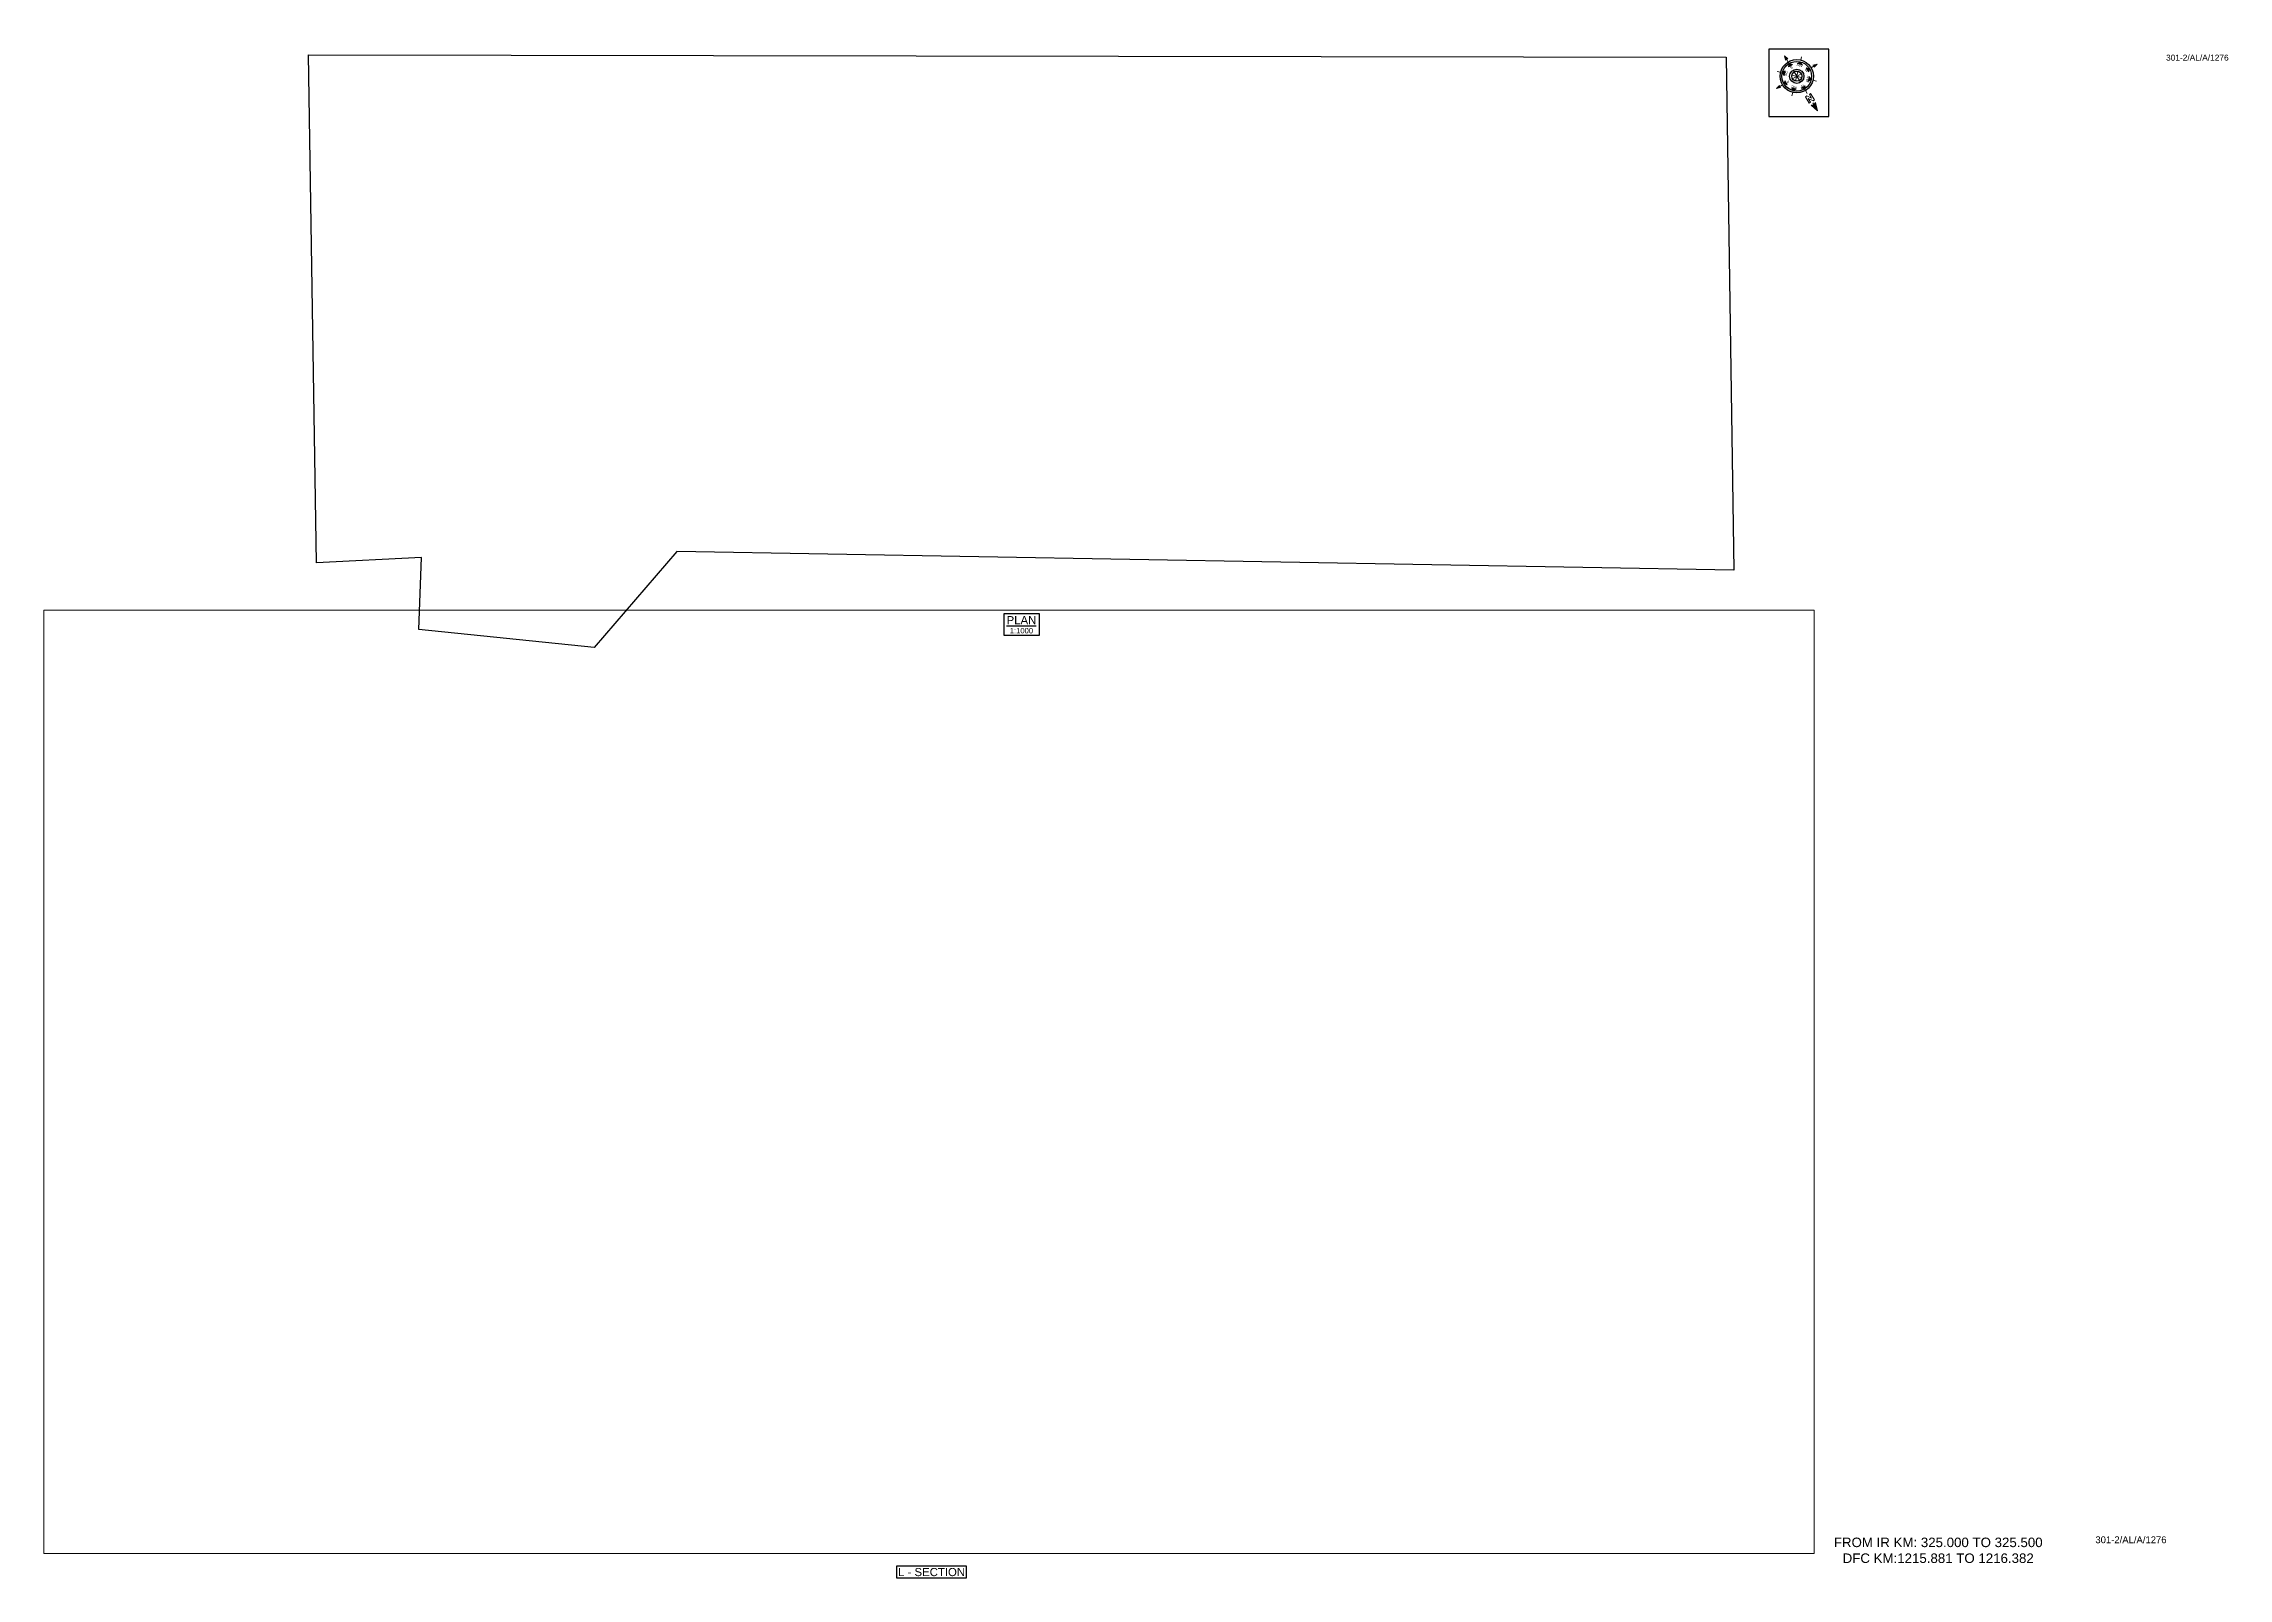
# Paper-space layout '1276' of a CAD drawing. Header units: metres. Extents: x 18 to 823, y 16 to 581.
import ezdxf
from ezdxf.enums import TextEntityAlignment as Align

# ---------------------------------------------------------------- set-up
doc = ezdxf.new("R2010")
doc.units = ezdxf.units.M
doc.header["$MEASUREMENT"] = 0
doc.layers.get('Defpoints').update_dxf_attribs({"color": 5})
doc.layers.add('title', color=7, linetype='Continuous')
doc.styles.get("Standard").update_dxf_attribs({"font": 'arial.ttf'})
doc.styles.add('Style-Arial', font='arial.ttf')

# ---------------------------------------------------------------- blocks, each defined once
blk = doc.blocks.new('N')
for points in [[(0, 8.41), (-0.49, 6.68), (0, 6.93)], [(0.49, 6.68), (0, 6.93), (0, 8.41)], [(-4.93, 0), (-4.07, 0.25), (-4.19, 0)], [(-4.07, -0.25), (-4.19, 0), (-4.93, 0)], [(-3.08, 0), (-2.59, 0.49), (-2.59, -0.49)], [(-2.18, 2.18), (-1.48, 2.18), (-2.18, 1.48)], [(0, 3.08), (0.49, 2.59), (-0.49, 2.59)], [(2.18, 2.18), (2.18, 1.48), (1.48, 2.18)], [(3.08, 0), (2.59, -0.49), (2.59, 0.49)], [(4.07, 0.25), (4.19, 0), (4.93, 0)], [(4.93, 0), (4.07, -0.25), (4.19, 0)], [(-2.18, -2.18), (-2.18, -1.48), (-1.48, -2.18)], [(0, -3.08), (-0.49, -2.59), (0.49, -2.59)], [(0, -4.93), (-0.25, -4.07), (0, -4.19)], [(0.25, -4.07), (0, -4.19), (0, -4.93)], [(2.18, -2.18), (1.48, -2.18), (2.18, -1.48)]]:
    blk.add_hatch(color=7).paths.add_polyline_path(points, flags=0)
h = blk.add_hatch(color=7)
h.paths.add_polyline_path([(0, -3.08), (0, -3.46, 1), (0, 3.46), (0, 3.08, -1)])
h.paths.add_polyline_path([(0, 1.05), (0, 1.48, 1), (0, -1.48), (0, -1.05, -1)])
at = {"color": 7, "linetype": 'ByBlock', "lineweight": 13}
for p, q in [((-0.61, 4.57), (-0.61, 6.12)), ((-0.61, 6.12), (-0.3, 6.12)), ((-0.3, 6.12), (0.32, 5.19)), ((0.32, 4.57), (-0.3, 5.5)), ((-0.3, 5.5), (-0.3, 4.57)), ((0.32, 5.19), (0.32, 6.12)), ((0.32, 6.12), (0.64, 6.12)), ((0.64, 6.12), (0.64, 4.57))]:
    blk.add_line(p, q, dxfattribs=at)
at = {"color": 7, "lineweight": 13}
for p, q in [((0, 6.41), (0, 7.28)), ((-3.46, 0), (-4.19, 0)), ((-2.45, 2.45), (-2.97, 2.97)), ((1.05, 0), (-1.05, 0)), ((-1.05, 0), (1.05, 0)), ((-0.74, 0.74), (0.74, -0.74)), ((0.74, 0.74), (-0.74, -0.74)), ((0.74, -0.74), (-0.74, 0.74)), ((-0.74, -0.74), (0.74, 0.74)), ((0, 3.46), (0, 4.19)), ((0, 3.46), (0, 3.08)), ((0, 1.05), (0, 1.48)), ((0, 1.05), (0, -1.05)), ((0, -1.05), (0, 1.05)), ((2.45, 2.45), (2.97, 2.97)), ((3.46, 0), (4.19, 0)), ((-2.45, -2.45), (-2.97, -2.97)), ((0, -1.05), (0, -1.48)), ((0, -3.46), (0, -3.08)), ((0, -3.46), (0, -4.19)), ((2.45, -2.45), (2.97, -2.97))]:
    blk.add_line(p, q, dxfattribs=at)
at = {"color": 7, "linetype": 'ByBlock', "lineweight": 13}
for points in [[(-0.3, 4.57), (-0.61, 4.57)], [(0.32, 4.57), (0.64, 4.57)]]:
    blk.add_lwpolyline(points, dxfattribs=at)
at = {"color": 7, "lineweight": 13}
for points in [[(0, 8.41), (-0.49, 6.68), (0, 6.93), (0, 6.93)], [(0.49, 6.68), (0, 6.93), (0, 8.41), (0, 8.41)], [(-4.93, 0), (-4.07, 0.25), (-4.19, 0), (-4.19, 0)], [(-4.07, -0.25), (-4.19, 0), (-4.93, 0), (-4.93, 0)], [(-3.08, 0), (-2.59, 0.49), (-2.59, -0.49), (-2.59, -0.49)], [(-2.18, 2.18), (-1.48, 2.18), (-2.18, 1.48), (-2.18, 1.48)], [(0, 3.08), (0.49, 2.59), (-0.49, 2.59), (-0.49, 2.59)], [(2.18, 2.18), (2.18, 1.48), (1.48, 2.18), (1.48, 2.18)], [(3.08, 0), (2.59, -0.49), (2.59, 0.49), (2.59, 0.49)], [(4.07, 0.25), (4.19, 0), (4.93, 0), (4.93, 0)], [(4.93, 0), (4.07, -0.25), (4.19, 0), (4.19, 0)], [(-2.18, -2.18), (-2.18, -1.48), (-1.48, -2.18), (-1.48, -2.18)], [(0, -3.08), (-0.49, -2.59), (0.49, -2.59), (0.49, -2.59)], [(0, -4.93), (-0.25, -4.07), (0, -4.19), (0, -4.19)], [(0.25, -4.07), (0, -4.19), (0, -4.93), (0, -4.93)], [(2.18, -2.18), (1.48, -2.18), (2.18, -1.48), (2.18, -1.48)]]:
    blk.add_lwpolyline(points, close=True, dxfattribs=at)
at = {"color": 7}
for radius in [3.46, 3.08, 1.48, 1.05]:
    blk.add_circle((0, 0), radius, dxfattribs=at)
for s, rotation, p in [('W', 90, (-2.1, 0)), ('NW', 45, (-1.48, 1.48)), ('NE', 315, (1.48, 1.48)), ('E', 270, (1.97, 0)), ('SW', 135, (-1.48, -1.48)), ('SE', 225, (1.48, -1.48))]:
    blk.add_text(s, height=0.6, rotation=rotation, dxfattribs=at).set_placement(p, align=Align.CENTER)
for s, p in [('N', (0, 2.1)), ('S', (0, -2.47))]:
    blk.add_text(s, height=0.6, dxfattribs=at).set_placement(p, align=Align.CENTER)

psp = doc.layouts.new('1276')

# ---------------------------------------------------------------- linework, layer by layer
for points in [[(676, 579), (653.96, 579), (653.96, 554.19), (676, 554.19)], [(332.72, 15.83), (332.72, 20.43), (358.25, 20.43), (358.25, 15.83)]]:
    psp.add_lwpolyline(points, close=True)
at = {"layer": 'Defpoints'}
psp.add_lwpolyline([(115.98, 576.89), (638.13, 576.06), (641, 387.16), (251.65, 393.95), (221.2, 358.6), (156.67, 365.25), (157.63, 391.73), (118.89, 389.79)], close=True, dxfattribs=at)
at = {"layer": 'title', "color": 7, "linetype": 'Continuous', "lineweight": -3}
psp.add_lwpolyline([(372.22, 371.14), (385.11, 371.14), (385.11, 362.99), (372.22, 362.99)], close=True, dxfattribs=at)

# ---------------------------------------------------------------- block references
at = {"xscale": 1.77154152297335, "yscale": 1.77154152297335, "zscale": 1.77154152297335, "rotation": 211.0343912723542}
psp.add_blockref('N', (664.2, 569), dxfattribs=at)
psp.add_blockref('N', (664.2, 569), dxfattribs=at)

# ---------------------------------------------------------------- texts
at = {"style": 'Style-Arial'}
for height, p in [(2.2, (800.22, 574.76)), (2.5, (774.19, 28.76))]:
    psp.add_text('301-2/AL/A/1276', height=height, dxfattribs=at).set_placement(p)
at = {"insert": (668.57, 30.81), "char_height": 3.5, "attachment_point": 1, "style": 'Style-Arial'}
psp.add_mtext_dynamic_manual_height_columns('\\pxqc;{\\C7;FROM IR KM: 325.000 TO 325.500\\P\\C1;DFC KM:1215.881 TO 1216.382}', width=95.4615, gutter_width=17.5, heights=[0], dxfattribs=at)
at = {"layer": 'title', "color": 7, "linetype": 'Continuous', "lineweight": -3, "style": 'Style-Arial'}
for s, height, p in [('%%UPLAN', 3, (378.61, 368.7)), ('1:1000', 2, (378.61, 364.83))]:
    psp.add_text(s, height=height, dxfattribs=at).set_placement(p, align=Align.MIDDLE)
at = {"layer": 'title', "style": 'Style-Arial'}
psp.add_text('L - SECTION', height=3, rotation=0.00006, dxfattribs=at).set_placement((345.5, 18.13), align=Align.MIDDLE_CENTER)

# ---------------------------------------------------------------- viewports
at = {"layer": 'Defpoints', "view_twist_angle": 211.03439127}
vp = psp.add_viewport(center=(378.49, 467.75), size=(525.02, 218.2929), view_center_point=(1215147.69, -3229771.05), view_height=218.2929, dxfattribs=at)
vp.dxf.flags = 0x10000  # cut along an outline
vp.dxf.clipping_boundary_handle = psp.add_lwpolyline([(115.98, 576.89), (638.13, 576.06), (641, 387.16), (251.65, 393.95), (221.2, 358.6), (156.67, 365.25), (157.63, 391.73), (118.89, 389.79)], format="xyb", close=True, dxfattribs={"invisible": 1}).dxf.handle
at = {"layer": 'Defpoints'}
psp.add_viewport(center=(344.5, 198.68), size=(652.11, 347.3707), view_center_point=(12210.7, -2060.31), view_height=347.3707, status=3, dxfattribs=at)

doc.saveas('drawing.dxf')
